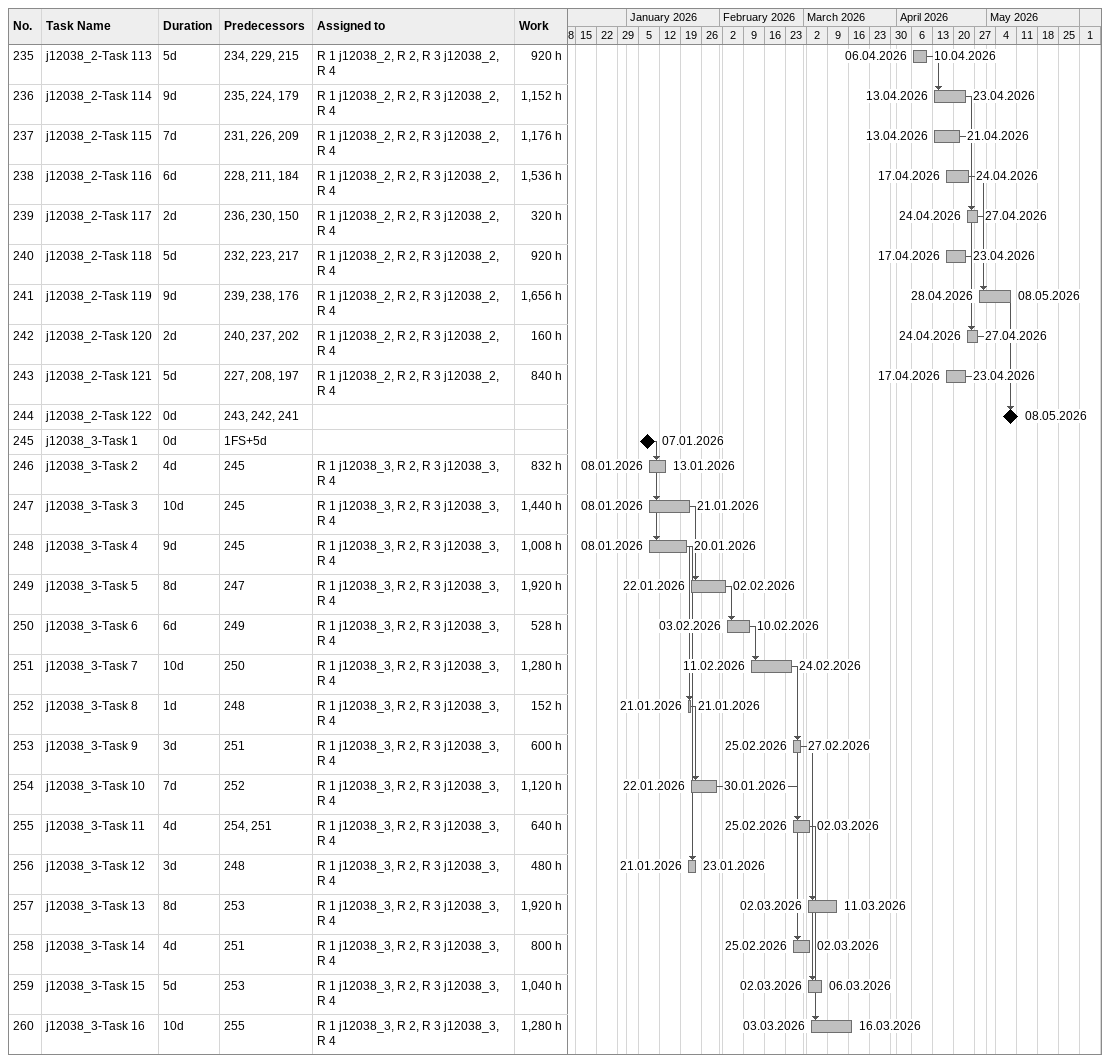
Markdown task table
| ID | Task | Duration | Start | Finish | Predecessors | Resources | Work (h) |
|---|---|---|---|---|---|---|---|
| 235 | j12038_2-Task 113 | 5d | 2026-04-06 | 2026-04-10 | 234, 229, 215 | R 1 j12038_2, R 2, R 3 j12038_2, R 4 | 920 |
| 236 | j12038_2-Task 114 | 9d | 2026-04-13 | 2026-04-23 | 235, 224, 179 | R 1 j12038_2, R 2, R 3 j12038_2, R 4 | 1152 |
| 237 | j12038_2-Task 115 | 7d | 2026-04-13 | 2026-04-21 | 231, 226, 209 | R 1 j12038_2, R 2, R 3 j12038_2, R 4 | 1176 |
| 238 | j12038_2-Task 116 | 6d | 2026-04-17 | 2026-04-24 | 228, 211, 184 | R 1 j12038_2, R 2, R 3 j12038_2, R 4 | 1536 |
| 239 | j12038_2-Task 117 | 2d | 2026-04-24 | 2026-04-27 | 236, 230, 150 | R 1 j12038_2, R 2, R 3 j12038_2, R 4 | 320 |
| 240 | j12038_2-Task 118 | 5d | 2026-04-17 | 2026-04-23 | 232, 223, 217 | R 1 j12038_2, R 2, R 3 j12038_2, R 4 | 920 |
| 241 | j12038_2-Task 119 | 9d | 2026-04-28 | 2026-05-08 | 239, 238, 176 | R 1 j12038_2, R 2, R 3 j12038_2, R 4 | 1656 |
| 242 | j12038_2-Task 120 | 2d | 2026-04-24 | 2026-04-27 | 240, 237, 202 | R 1 j12038_2, R 2, R 3 j12038_2, R 4 | 160 |
| 243 | j12038_2-Task 121 | 5d | 2026-04-17 | 2026-04-23 | 227, 208, 197 | R 1 j12038_2, R 2, R 3 j12038_2, R 4 | 840 |
| 244 | j12038_2-Task 122 | 0d | 2026-05-08 | 2026-05-08 | 243, 242, 241 |  |  |
| 245 | j12038_3-Task 1 | 0d | 2026-01-07 | 2026-01-07 | 1FS+5d |  |  |
| 246 | j12038_3-Task 2 | 4d | 2026-01-08 | 2026-01-13 | 245 | R 1 j12038_3, R 2, R 3 j12038_3, R 4 | 832 |
| 247 | j12038_3-Task 3 | 10d | 2026-01-08 | 2026-01-21 | 245 | R 1 j12038_3, R 2, R 3 j12038_3, R 4 | 1440 |
| 248 | j12038_3-Task 4 | 9d | 2026-01-08 | 2026-01-20 | 245 | R 1 j12038_3, R 2, R 3 j12038_3, R 4 | 1008 |
| 249 | j12038_3-Task 5 | 8d | 2026-01-22 | 2026-02-02 | 247 | R 1 j12038_3, R 2, R 3 j12038_3, R 4 | 1920 |
| 250 | j12038_3-Task 6 | 6d | 2026-02-03 | 2026-02-10 | 249 | R 1 j12038_3, R 2, R 3 j12038_3, R 4 | 528 |
| 251 | j12038_3-Task 7 | 10d | 2026-02-11 | 2026-02-24 | 250 | R 1 j12038_3, R 2, R 3 j12038_3, R 4 | 1280 |
| 252 | j12038_3-Task 8 | 1d | 2026-01-21 | 2026-01-21 | 248 | R 1 j12038_3, R 2, R 3 j12038_3, R 4 | 152 |
| 253 | j12038_3-Task 9 | 3d | 2026-02-25 | 2026-02-27 | 251 | R 1 j12038_3, R 2, R 3 j12038_3, R 4 | 600 |
| 254 | j12038_3-Task 10 | 7d | 2026-01-22 | 2026-01-30 | 252 | R 1 j12038_3, R 2, R 3 j12038_3, R 4 | 1120 |
| 255 | j12038_3-Task 11 | 4d | 2026-02-25 | 2026-03-02 | 254, 251 | R 1 j12038_3, R 2, R 3 j12038_3, R 4 | 640 |
| 256 | j12038_3-Task 12 | 3d | 2026-01-21 | 2026-01-23 | 248 | R 1 j12038_3, R 2, R 3 j12038_3, R 4 | 480 |
| 257 | j12038_3-Task 13 | 8d | 2026-03-02 | 2026-03-11 | 253 | R 1 j12038_3, R 2, R 3 j12038_3, R 4 | 1920 |
| 258 | j12038_3-Task 14 | 4d | 2026-02-25 | 2026-03-02 | 251 | R 1 j12038_3, R 2, R 3 j12038_3, R 4 | 800 |
| 259 | j12038_3-Task 15 | 5d | 2026-03-02 | 2026-03-06 | 253 | R 1 j12038_3, R 2, R 3 j12038_3, R 4 | 1040 |
| 260 | j12038_3-Task 16 | 10d | 2026-03-03 | 2026-03-16 | 255 | R 1 j12038_3, R 2, R 3 j12038_3, R 4 | 1280 |
